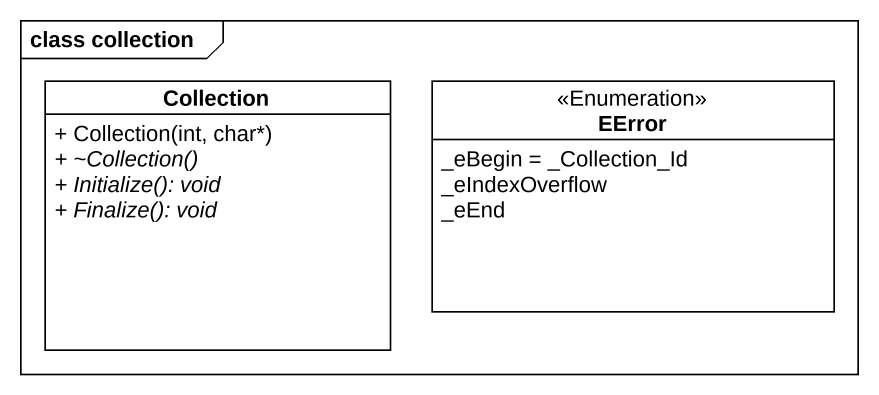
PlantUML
@startuml
mainframe class collection
hide circle
hide empty members
skinparam classAttributeIconSize 0
class Collection {
  + Collection(int, char*)
  {abstract} + ~Collection()
  {abstract} + Initialize(): void
  {abstract} + Finalize(): void
}
enum EError <<Enumeration>> {
  _eBegin = _Collection_Id
  _eIndexOverflow
  _eEnd
}
@enduml
